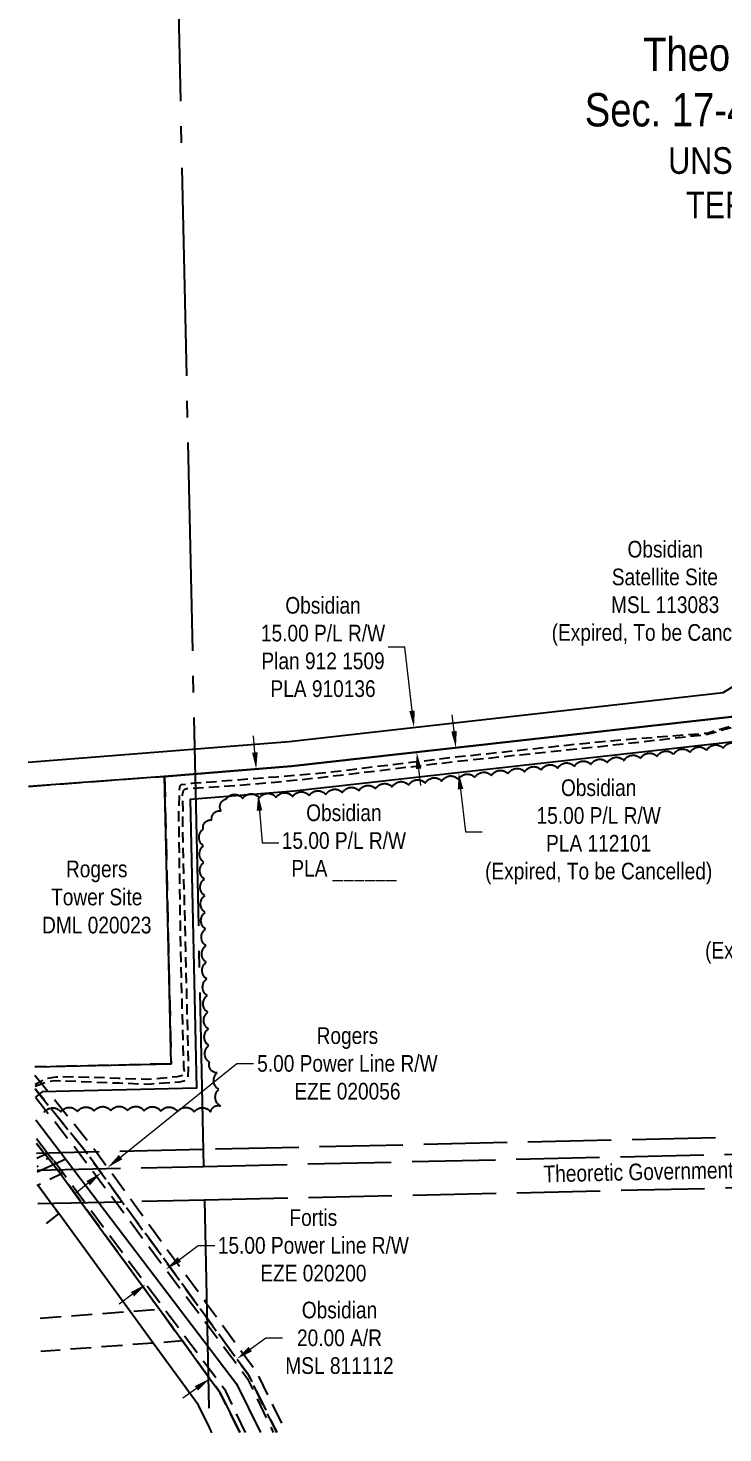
# Model space of a CAD drawing. Extents: x 603640 to 611240, y 5875768 to 5880939.
# Drawn here: x 605289 to 605706, y 5878504 to 5879346 of the extents above; entities that cross this region are included whole.
import ezdxf
from ezdxf.enums import TextEntityAlignment as Align

# ---------------------------------------------------------------- set-up
doc = ezdxf.new("R2010")
doc.units = 0
doc.header["$LTSCALE"] = 5
doc.header["$PDMODE"] = 34
doc.header["$PDSIZE"] = 0.03
for name, pattern in [('0', [1, 1, 0]), ('foc-ACCESSROAD', [3.75, 2.5, -1.25]), ('foc-FLOWLINE', [3.75, 2.5, -1.25]), ('foc-QUARTERLINE', [33, 25, -3, 2, -3]), ('foc-UNSURVEYED', [12.5, 10, -2.5]), ('UG_PIPE', [1.875, 1.25, -0.625])]:
    doc.linetypes.add(name, pattern=pattern)
doc.layers.get('Defpoints').update_dxf_attribs({"color": 9})
for name, color, linetype in [('AS-PIPE-UG', 44, 'UG_PIPE'), ('AS-POWER', 104, 'foc-POWER'), ('C-RW', 13, 'Continuous'), ('C-SYMBOL', 7, 'Continuous'), ('C-WS', 13, 'foc-ACCESSROAD'), ('F-AR', 190, 'foc-ACCESSROAD'), ('F-EZE', 190, 'foc-FLOWLINE'), ('F-WS', 190, 'foc-ACCESSROAD'), ('L-QSEC', 8, 'foc-QUARTERLINE'), ('L-ROAD-T', 7, 'Continuous'), ('L-SECQ', 8, 'foc-QUARTERLINE'), ('L-UNS-T', 3, 'Continuous'), ('L-USEC', 7, 'foc-UNSURVEYED'), ('T-BUSH', 110, '0')]:
    doc.layers.add(name, color=color, linetype=linetype)
for name, color, linetype, lineweight in [('C-AR-T', 13, 'Continuous', 9), ('C-RW-T', 13, 'Continuous', 9), ('C-WS-T', 13, 'Continuous', 9), ('F-EZE-T', 190, 'Continuous', 9), ('F-WS-T', 190, 'Continuous', 9)]:
    doc.layers.add(name, color=color, linetype=linetype, lineweight=lineweight)
doc.styles.add('175L', font='ARIALN.TTF', dxfattribs={"height": 20})
doc.styles.add('80CG', font='ARIALN.TTF', dxfattribs={"height": 10})
doc.styles.add('80L', font='ARIALN.TTF', dxfattribs={"height": 10})
doc.styles.add('foc-LtypeFont', font='ARIALN.TTF', dxfattribs={"height": 7.35})
doc.linetypes.add('foc-POWER', pattern='A,6,-1,["P",foc-LtypeFont,S=0.2,R=0,X=-0.625,Y=-0.75],-1.24,4', length=12.24)
doc.dimstyles.new('Compass 5 000', dxfattribs={"dimscale": 5, "dimtxt": 9, "dimasz": 2, "dimexe": 0.2, "dimexo": 0.0625, "dimgap": 0.5, "dimtad": 0, "dimtih": 1, "dimtoh": 1, "dimzin": 0, "dimdsep": 46, "dimtxsty": '80CG', "dimcen": 0.1, "dimse1": 1, "dimse2": 1, "dimclrd": 256, "dimclrt": 256, "dimaunit": 1, "dimadec": 4, "dimazin": 0, "dimtfac": 0.06, "dimtofl": 0, "dimtmove": 0, "dimatfit": 1, "dimfxl": 0.2, "dimtolj": 1, "dimtzin": 0, "dimlwd": -1, "dimarcsym": 0})

# ---------------------------------------------------------------- blocks, each defined once
blk = doc.blocks.new('*D441')
at = {"layer": 'Defpoints', "color": 0, "transparency": 16777216}
for p in [(605309.86, 5878688.02), (605313.76, 5878691.16), (605336.64, 5878662.77)]:
    blk.add_point(p, dxfattribs=at)
at = {"layer": 'F-EZE-T', "transparency": 16777216}
for p, q in [((605344.43, 5878669.05), (605414.07, 5878725.19)), ((605414.07, 5878725.19), (605424.07, 5878725.19)), ((605324.96, 5878653.36), (605317.17, 5878647.08))]:
    blk.add_line(p, q, dxfattribs=at)
for points in [[(605343.38, 5878670.35), (605345.47, 5878667.75), (605336.64, 5878662.77)], [(605323.91, 5878654.66), (605326, 5878652.06), (605332.74, 5878659.63)]]:
    blk.add_solid(points, dxfattribs=at)
at = {"layer": 'F-EZE-T', "transparency": 16777216, "insert": (605480.42, 5878725.19), "char_height": 10, "attachment_point": 5, "style": '80CG'}
blk.add_mtext('\\A1;Rogers\\P5.00 Power Line R/W\\PEZE 020056', dxfattribs=at)
blk = doc.blocks.new('*D458')
at = {"layer": 'C-RW-T', "transparency": 16777216}
for p, q in [((605544.35, 5878924.53), (605543.23, 5878934.47)), ((605548.28, 5878889.75), (605551.16, 5878864.16)), ((605551.16, 5878864.16), (605561.16, 5878864.16))]:
    blk.add_line(p, q, dxfattribs=at)
for points in [[(605546.01, 5878924.72), (605542.7, 5878924.35), (605545.47, 5878914.6)], [(605549.93, 5878889.94), (605546.62, 5878889.57), (605547.16, 5878899.69)]]:
    blk.add_solid(points, dxfattribs=at)
at = {"layer": 'Defpoints', "color": 0, "transparency": 16777216}
for p in [(605609.9, 5878921.87), (605611.58, 5878906.96), (605547.16, 5878899.69)]:
    blk.add_point(p, dxfattribs=at)
at = {"layer": 'C-RW-T', "transparency": 16777216, "insert": (605631.1, 5878864.16), "char_height": 10, "attachment_point": 5, "style": '80CG'}
blk.add_mtext('\\A1;Obsidian\\P15.00 P/L R/W\\PPLA 112101\\P(Expired, To be Cancelled)', dxfattribs=at)
blk = doc.blocks.new('*D459')
at = {"layer": 'C-RW-T', "transparency": 16777216}
for p, q in [((605514.89, 5878975.04), (605504.89, 5878975.04)), ((605519.21, 5878936.8), (605514.89, 5878975.04)), ((605523.13, 5878902.03), (605524.25, 5878892.09))]:
    blk.add_line(p, q, dxfattribs=at)
for points in [[(605520.86, 5878936.99), (605517.55, 5878936.62), (605520.33, 5878926.87)], [(605524.79, 5878902.22), (605521.47, 5878901.84), (605522.01, 5878911.97)]]:
    blk.add_solid(points, dxfattribs=at)
at = {"layer": 'Defpoints', "color": 0, "transparency": 16777216}
for p in [(605540.18, 5878929.11), (605520.33, 5878926.87), (605541.86, 5878914.21)]:
    blk.add_point(p, dxfattribs=at)
at = {"layer": 'C-RW-T', "transparency": 16777216, "insert": (605465.81, 5878975.04), "char_height": 10, "attachment_point": 5, "style": '80CG'}
blk.add_mtext('\\A1;Obsidian\\P15.00 P/L R/W\\PPlan 912 1509\\PPLA 910136', dxfattribs=at)
blk = doc.blocks.new('*D460')
at = {"layer": 'C-RW-T', "transparency": 16777216}
for p, q in [((605877.15, 5878854.5), (605883.85, 5878861.92)), ((605850.38, 5878824.82), (605842.99, 5878816.64)), ((605842.99, 5878816.64), (605832.99, 5878816.64))]:
    blk.add_line(p, q, dxfattribs=at)
for points in [[(605875.92, 5878855.61), (605878.39, 5878853.38), (605870.45, 5878847.07)], [(605849.14, 5878825.94), (605851.61, 5878823.71), (605857.08, 5878832.25)]]:
    blk.add_solid(points, dxfattribs=at)
at = {"layer": 'Defpoints', "color": 0, "transparency": 16777216}
for p in [(605857.08, 5878832.25), (605894.32, 5878825.53), (605880.94, 5878810.71)]:
    blk.add_point(p, dxfattribs=at)
at = {"layer": 'C-RW-T', "transparency": 16777216, "insert": (605763.05, 5878816.64), "char_height": 10, "attachment_point": 5, "style": '80CG'}
blk.add_mtext('\\A1;Obsidian\\P20.00 P/L R/W\\PPLA 131625\\P({\\A0;Expired, To be Cancelled})', dxfattribs=at)
blk = doc.blocks.new('*D465')
at = {"layer": 'C-AR-T', "transparency": 16777216}
for p, q in [((605422.19, 5878553.82), (605431.42, 5878560.55)), ((605431.42, 5878560.55), (605441.42, 5878560.55)), ((605389.84, 5878530.26), (605381.76, 5878524.37))]:
    blk.add_line(p, q, dxfattribs=at)
for points in [[(605421.2, 5878555.16), (605423.17, 5878552.47), (605414.1, 5878547.93)], [(605388.86, 5878531.61), (605390.83, 5878528.91), (605397.93, 5878536.15)]]:
    blk.add_solid(points, dxfattribs=at)
at = {"layer": 'Defpoints', "color": 0, "transparency": 16777216}
for p in [(605401.48, 5878565.26), (605385.3, 5878553.48), (605414.1, 5878547.93)]:
    blk.add_point(p, dxfattribs=at)
at = {"layer": 'C-AR-T', "transparency": 16777216, "insert": (605475.68, 5878560.55), "char_height": 10, "attachment_point": 5, "style": '80CG'}
blk.add_mtext('\\A1;Obsidian\\P20.00 A/R\\PMSL 811112', dxfattribs=at)
blk = doc.blocks.new('*D466')
at = {"layer": 'Defpoints', "color": 0, "transparency": 16777216}
for p in [(605371.63, 5878601.68), (605376.47, 5878595.19), (605364.44, 5878586.22)]:
    blk.add_point(p, dxfattribs=at)
at = {"layer": 'F-EZE-T', "transparency": 16777216}
for p, q in [((605379.65, 5878607.66), (605390.87, 5878616.02)), ((605390.87, 5878616.02), (605400.87, 5878616.02)), ((605351.58, 5878586.74), (605343.57, 5878580.76))]:
    blk.add_line(p, q, dxfattribs=at)
for points in [[(605378.65, 5878609), (605380.65, 5878606.32), (605371.63, 5878601.68)], [(605350.59, 5878588.07), (605352.58, 5878585.4), (605359.6, 5878592.71)]]:
    blk.add_solid(points, dxfattribs=at)
at = {"layer": 'F-EZE-T', "transparency": 16777216, "insert": (605460.01, 5878616.02), "char_height": 10, "attachment_point": 5, "style": '80CG'}
blk.add_mtext('\\A1;Fortis\\P15.00 Power Line R/W\\PEZE 020200', dxfattribs=at)
blk = doc.blocks.new('*D519')
at = {"layer": 'C-RW-T', "transparency": 16777216}
for p, q in [((605424.95, 5878911.81), (605424.16, 5878921.78)), ((605427.71, 5878876.93), (605429.25, 5878857.54)), ((605429.25, 5878857.54), (605439.25, 5878857.54))]:
    blk.add_line(p, q, dxfattribs=at)
for points in [[(605426.61, 5878911.94), (605423.29, 5878911.68), (605425.74, 5878901.84)], [(605429.37, 5878877.06), (605426.05, 5878876.79), (605426.92, 5878886.89)]]:
    blk.add_solid(points, dxfattribs=at)
at = {"layer": 'Defpoints', "color": 0, "transparency": 16777216}
for p in [(605423.79, 5878901.69), (605424.97, 5878886.74), (605426.92, 5878886.89)]:
    blk.add_point(p, dxfattribs=at)
at = {"layer": 'C-RW-T', "transparency": 16777216, "insert": (605478.33, 5878857.54), "char_height": 10, "attachment_point": 5, "style": '80CG'}
blk.add_mtext('\\A1;Obsidian\\P15.00 P/L R/W\\PPLA ______', dxfattribs=at)

msp = doc.modelspace()

# ---------------------------------------------------------------- linework, layer by layer
at = {"layer": 'AS-PIPE-UG', "flags": 128}
for points in [[(605718.376, 5878929.732), (605696.087, 5878923.277), (605633.162, 5878918.277), (605543.349, 5878908.725), (605469.478, 5878899.804), (605450.776, 5878898.128), (605437.892, 5878897.085), (605413.477, 5878895.142), (605387.148, 5878893.117), (605380.791, 5878892.364), (605379.644, 5878891.284), (605379.137, 5878876.841), (605379.293, 5878865.467), (605380.289, 5878792.293), (605382.172, 5878723.404), (605382.671, 5878719.854), (605382.089, 5878718.013), (605378.272, 5878717.185), (605360.833, 5878715.596), (605343.448, 5878716.234), (605328.179, 5878716.755), (605309.76, 5878717.107), (605305.789, 5878716.96), (605299.638, 5878716.13), (605293.171, 5878712.544)], [(605293.19, 5878711.678), (605299.527, 5878714.071), (605304.834, 5878715.035), (605310.021, 5878714.779), (605329.009, 5878714.12), (605343.51, 5878713.493), (605361.284, 5878712.873), (605379.958, 5878714.192), (605383.905, 5878715.278), (605384.927, 5878716.373), (605385.21, 5878722.447), (605381.701, 5878865.132), (605381.874, 5878876.658), (605381.517, 5878886.529), (605382.216, 5878888.924), (605383.009, 5878889.855), (605384.113, 5878890.268), (605387.538, 5878890.421), (605413.51, 5878892.072), (605439.075, 5878894.222), (605450.974, 5878895.403), (605468.804, 5878897.368), (605543.566, 5878906.243), (605633.683, 5878915.624), (605696.372, 5878922.699), (605718.634, 5878929.225)]]:
    msp.add_lwpolyline(points, dxfattribs=at)
at = {"layer": 'AS-POWER', "flags": 128}
for points in [[(605293.635, 5878691.315), (605413.954, 5878533.078), (605428.28, 5878503.786)], [(605311.585, 5878667.707), (605294.321, 5878659.9)]]:
    msp.add_lwpolyline(points, dxfattribs=at)
at = {"layer": 'C-RW'}
for points in [[(605288.947, 5878906.043), (605445.55, 5878918.452), (605705.818, 5878947.735), (605824.664, 5879019.879), (605944.309, 5879152.198), (606045.331, 5879263.906), (606056.557, 5879253.965), (605955.843, 5879142.59), (605833.547, 5879007.738), (605710.776, 5878933.204), (605446.98, 5878903.524), (605370.808, 5878897.489), (605289.266, 5878891.46)], [(605292.94, 5878723.124), (605374.687, 5878724.981), (605370.808, 5878897.489), (605446.98, 5878903.524), (605710.776, 5878933.204), (605833.547, 5879007.738), (605857.073, 5879033.68), (605878.35, 5879014.488), (605967.639, 5878933.948), (605955.38, 5878918.083), (605854.955, 5879008.667), (605844.87, 5878997.515), (605831.785, 5878989.128), (605715.734, 5878918.674), (605448.411, 5878888.597), (605386.116, 5878883.661), (605390.014, 5878710.332), (605297.285, 5878708.225), (605293.336, 5878705.012)], [(605292.94, 5878723.124), (605374.687, 5878724.981), (605370.808, 5878897.489), (605446.98, 5878903.524), (605710.776, 5878933.204), (605833.547, 5879007.738), (605896.763, 5878950.665)], [(605896.763, 5878950.665), (605886.715, 5878939.536), (605845.928, 5878976.359), (605831.785, 5878989.128), (605715.734, 5878918.674), (605448.411, 5878888.597), (605386.116, 5878883.661), (605390.014, 5878710.332), (605297.285, 5878708.225), (605293.336, 5878705.012)], [(605293.944, 5878677.137), (605298.609, 5878671.341), (605299.081, 5878670.757), (605300.887, 5878668.524), (605307.379, 5878660.463), (605308.659, 5878658.705), (605321.054, 5878641.686), (605367.65, 5878577.716), (605381.491, 5878558.713), (605396.975, 5878537.455), (605403.933, 5878527.902), (605415.857, 5878503.688)], [(605399.209, 5878503.557), (605397.646, 5878506.73), (605391.053, 5878520.119), (605363.898, 5878557.4), (605350.062, 5878576.396), (605307.297, 5878635.108), (605302.809, 5878641.267), (605295.475, 5878651.339), (605294.828, 5878652.14), (605294.481, 5878652.571)]]:
    msp.add_lwpolyline(points, dxfattribs=at)
at = {"layer": 'C-WS', "flags": 128}
for points in [[(605293.229, 5878709.906), (605294.56, 5878708.254), (605323.265, 5878672.64), (605323.793, 5878671.919), (605345.405, 5878642.245), (605396.21, 5878572.493), (605421.123, 5878538.29), (605438.077, 5878503.863)], [(605293.944, 5878677.137), (605298.609, 5878671.341), (605299.081, 5878670.757), (605300.887, 5878668.524), (605294.249, 5878663.183)], [(605415.857, 5878503.688), (605403.933, 5878527.902), (605396.975, 5878537.455), (605381.491, 5878558.713), (605367.65, 5878577.716), (605321.054, 5878641.686), (605308.659, 5878658.705), (605307.379, 5878660.463), (605300.887, 5878668.524), (605299.081, 5878670.757), (605298.609, 5878671.341), (605293.944, 5878677.137)], [(605294.481, 5878652.571), (605294.828, 5878652.14), (605295.475, 5878651.339), (605302.809, 5878641.267), (605307.297, 5878635.108), (605295.067, 5878625.708)]]:
    msp.add_lwpolyline(points, dxfattribs=at)
at = {"layer": 'F-AR', "flags": 128}
msp.add_lwpolyline([(605296.232, 5878572.355), (605350.062, 5878576.396), (605367.65, 5878577.716), (605381.491, 5878558.713), (605363.898, 5878557.4), (605296.668, 5878552.385)], dxfattribs=at)
at = {"layer": 'F-EZE', "flags": 128}
for points in [[(605293.05, 5878718.1), (605299.825, 5878709.695), (605327.237, 5878675.685), (605329.879, 5878672.059), (605351.491, 5878642.385), (605396.019, 5878581.25), (605425.421, 5878540.888), (605443.633, 5878503.907)], [(605438.077, 5878503.863), (605421.123, 5878538.29), (605396.21, 5878572.493), (605345.405, 5878642.245), (605323.793, 5878671.919), (605323.265, 5878672.64), (605294.56, 5878708.254), (605293.229, 5878709.906)], [(605293.335, 5878705.068), (605318.146, 5878673.435), (605319.351, 5878671.817), (605341.464, 5878642.154), (605396.295, 5878568.601), (605420.327, 5878536.365), (605435.98, 5878503.846)], [(605419.386, 5878503.716), (605407.43, 5878528.555), (605396.86, 5878542.733), (605323.06, 5878641.732), (605309.944, 5878659.319), (605306.276, 5878664.239), (605300.564, 5878671.385), (605293.883, 5878679.952)], [(605294.135, 5878668.409), (605299.081, 5878670.757), (605300.564, 5878671.387), (605306.303, 5878664.201), (605309.943, 5878659.316), (605308.659, 5878658.705), (605294.828, 5878652.14), (605294.493, 5878651.981)]]:
    msp.add_lwpolyline(points, dxfattribs=at)
at = {"layer": 'F-WS'}
msp.add_lwpolyline([(605289.266, 5878891.46), (605370.808, 5878897.489), (605374.687, 5878724.981), (605292.94, 5878723.124)], dxfattribs=at)
at = {"layer": 'L-QSEC', "flags": 128}
msp.add_lwpolyline([(605394.663, 5878643.377), (605397.716, 5878503.545)], dxfattribs=at)
at = {"layer": 'L-SECQ', "flags": 128}
msp.add_lwpolyline([(605377.543, 5879427.637), (605394.225, 5878663.483)], dxfattribs=at)
at = {"layer": 'L-USEC', "flags": 128}
for points in [[(606201.031, 5878692.017), (605394.005, 5878673.535)], [(605394.225, 5878663.483), (606201.234, 5878681.965)], [(605394.005, 5878673.535), (605294.073, 5878671.246)], [(605294.292, 5878661.195), (605394.225, 5878663.483)], [(605394.663, 5878643.379), (606201.694, 5878661.862)], [(605294.731, 5878641.091), (605394.663, 5878643.379)]]:
    msp.add_lwpolyline(points, dxfattribs=at)
at = {"layer": 'T-BUSH', "flags": 128}
msp.add_lwpolyline([(605298.579, 5878695.87, -0.5205671), (605308.572, 5878696.118, -0.5205671), (605318.565, 5878696.365, -0.5205671), (605328.558, 5878696.613, -0.5205671), (605338.55, 5878696.86, -0.5205671), (605348.543, 5878696.937, -0.5205671), (605358.537, 5878696.741, -0.5205671), (605368.531, 5878696.546, -0.5205671), (605378.525, 5878696.35, -0.5205671), (605388.519, 5878696.154, -0.5205671), (605398.513, 5878695.958, -0.5205671), (605404.302, 5878699.657, -0.5205671), (605403.34, 5878709.606, -0.5205671), (605402.379, 5878719.556, -0.5205671), (605397.717, 5878725.957, -0.5205671), (605397.385, 5878735.947, -0.5205671), (605397.054, 5878745.938, -0.5205671), (605396.722, 5878755.928, -0.5205671), (605396.391, 5878765.918, -0.5205671), (605396.059, 5878775.909, -0.5205671), (605395.808, 5878785.901, -0.5205671), (605395.574, 5878795.894, -0.5205671), (605395.341, 5878805.887, -0.5205671), (605395.107, 5878815.88, -0.5205671), (605394.874, 5878825.873, -0.5205671), (605394.641, 5878835.867, -0.5205671), (605394.407, 5878845.86, -0.5205671), (605394.174, 5878855.853, -0.5205671), (605393.94, 5878865.846, -0.5205671), (605399.073, 5878871.297, -0.5205671), (605404.72, 5878876.794, -0.5205671), (605407.647, 5878883.898, -0.5205671), (605417.637, 5878884.221, -0.5205671), (605427.628, 5878884.544, -0.5205671), (605437.618, 5878884.867, -0.5205671), (605447.604, 5878885.302, -0.5205671), (605457.581, 5878885.907, -0.5205671), (605467.554, 5878886.564, -0.5205671), (605477.485, 5878887.705, -0.5205671), (605487.415, 5878888.846, -0.5205671), (605497.346, 5878889.987, -0.5205671), (605507.276, 5878891.128, -0.5205671), (605517.207, 5878892.269, -0.5205671), (605527.137, 5878893.41, -0.5205671), (605537.068, 5878894.551, -0.5205671), (605546.998, 5878895.69, -0.5205671), (605556.932, 5878896.802, -0.5205671), (605566.866, 5878897.915, -0.5205671), (605576.8, 5878899.027, -0.5205671), (605586.733, 5878900.14, -0.5205671), (605596.667, 5878901.252, -0.5205671), (605606.601, 5878902.364, -0.5205671), (605616.534, 5878903.477, -0.5205671), (605626.468, 5878904.589, -0.5205671), (605636.401, 5878905.711, -0.5205671), (605646.32, 5878906.948, -0.5205671), (605656.239, 5878908.184, -0.5205671), (605666.158, 5878909.421, -0.5205671), (605676.077, 5878910.657, -0.5205671), (605685.996, 5878911.894, -0.5205671), (605695.915, 5878913.13, -0.5205671), (605705.834, 5878914.366, -0.5205671), (605715.753, 5878915.603, -0.5205671), (605724.461, 5878920.318, -0.5205671), (605733.003, 5878925.51, -0.5205671), (605741.545, 5878930.701, -0.5205671), (605750.087, 5878935.893, -0.5205671), (605758.628, 5878941.085, -0.5205671), (605767.17, 5878946.276, -0.5205671), (605775.712, 5878951.468, -0.5205671), (605784.254, 5878956.659, -0.5205671), (605792.796, 5878961.851, -0.5205671), (605801.672, 5878966.353, -0.5205671), (605811.042, 5878969.835, -0.5205671), (605820.412, 5878973.316, -0.5205671), (605826.571, 5878966.021, -0.5205671), (605832.183, 5878957.785, -0.5205671), (605836.453, 5878948.748, -0.5205671), (605840.723, 5878939.71, -0.5205671), (605845.951, 5878931.21, -0.5205671), (605840.355, 5878923.433, -0.5205671), (605833.8, 5878915.89, -0.5205671), (605827.1, 5878908.472, -0.5205671), (605820.401, 5878901.054, -0.5205671), (605813.353, 5878893.969, -0.5205671), (605806.222, 5878886.965, -0.5205671), (605803.391, 5878877.738, -0.5205671), (605807.96, 5878870.205, -0.5205671), (605815.657, 5878863.828, -0.5205671), (605823.326, 5878857.416, -0.5205671), (605830.994, 5878851.004, -0.5205671), (605838.662, 5878844.592, -0.5205671), (605846.007, 5878837.821, -0.5205671), (605853.177, 5878830.856, -0.5205671), (605860.346, 5878823.891, -0.5205671), (605867.516, 5878816.926, -0.5205671), (605874.866, 5878810.162, -0.5205671), (605882.572, 5878803.795, -0.5205671), (605890.278, 5878797.429, -0.5205671), (605897.984, 5878791.062, -0.5205671), (605905.69, 5878784.696, -0.5205671), (605911.512, 5878776.612, -0.5205671), (605917.286, 5878768.464, -0.5205671), (605923.84, 5878760.916, -0.5205671), (605930.264, 5878753.271, -0.5205671), (605935.737, 5878744.906, -0.5205671), (605941.49, 5878746.501, -0.5205671), (605947.424, 5878754.544, -0.5205671), (605948.629, 5878749.322, -0.5205671), (605941.135, 5878740.549, -0.5205671)], format="xyb", dxfattribs=at)

# ---------------------------------------------------------------- texts
at = {"layer": 'C-SYMBOL', "color": 3, "insert": (605731.594, 5879340.783), "char_height": 19.99168, "width": 215.8946, "attachment_point": 2, "style": '175L'}
msp.add_mtext('Theor. S.E.1/4\\PSec. 17-47-10-W.5M.', dxfattribs=at)
at = {"layer": 'F-WS-T', "insert": (605330.11, 5878846.942), "char_height": 9.9958, "width": 72.59366, "attachment_point": 2, "line_spacing_factor": 1.010437, "style": '80CG'}
msp.add_mtext('Rogers\\PTower Site\\PDML 020023', dxfattribs=at)
at = {"layer": 'L-ROAD-T', "style": '80L'}
msp.add_text('Theoretic Government Road Allowance', height=9.99584, rotation=1.261172, dxfattribs=at).set_placement((605697.922, 5878661.098), align=Align.MIDDLE_CENTER)
at = {"layer": 'L-UNS-T', "color": 3, "insert": (605736.405, 5879253.551), "char_height": 15.99334, "attachment_point": 5, "style": '80L'}
msp.add_mtext_dynamic_manual_height_columns('UNSURVEYED TERRITORY', width=126.36116, gutter_width=47.48, heights=[0], dxfattribs=at)

# ---------------------------------------------------------------- dimensions: what is measured, and where the dimension line sits
at = {"layer": 'C-AR-T', "color": 1}
dim = msp.add_linear_dim(base=(605414.102, 5878547.929), p1=(605385.302, 5878553.482), p2=(605401.477, 5878565.263), angle=36.068876, text='Obsidian\\P20.00 A/R\\PMSL 811112', dimstyle='Compass 5 000', dxfattribs=at)
dim.commit()
dim.dimension.update_dxf_attribs({"geometry": '*D465', "text_midpoint": (605475.677, 5878560.546), "dimtype": 161})
at = {"layer": 'C-RW-T'}
for base, p1, p2, angle, text, picture, middle in [((605520.327, 5878926.865), (605541.862, 5878914.206), (605540.181, 5878929.106), 96.438507, 'Obsidian\\P15.00 P/L R/W\\PPlan 912 1509\\PPLA 910136', '*D459', (605465.805, 5878975.036)), ((605547.155, 5878899.69), (605609.896, 5878921.866), (605611.578, 5878906.96), 276.438522, 'Obsidian\\P15.00 P/L R/W\\PPLA 112101\\P(Expired, To be Cancelled)', '*D458', (605631.103, 5878864.159)), ((605426.922, 5878886.894), (605423.789, 5878901.687), (605424.973, 5878886.74), 274.530417, 'Obsidian\\P15.00 P/L R/W\\PPLA ______', '*D519', (605478.334, 5878857.543)), ((605857.077, 5878832.248), (605894.321, 5878825.533), (605880.944, 5878810.709), 227.935512, 'Obsidian\\P20.00 P/L R/W\\PPLA 131625\\P({\\A0;Expired, To be Cancelled})', '*D460', (605763.049, 5878816.636))]:
    dim = msp.add_linear_dim(base=base, p1=p1, p2=p2, angle=angle, text=text, dimstyle='Compass 5 000', dxfattribs=at)
    dim.commit()
    dim.dimension.update_dxf_attribs({"geometry": picture, "text_midpoint": middle, "dimtype": 161})
at = {"layer": 'F-EZE-T'}
dim = msp.add_linear_dim(base=(605336.64, 5878662.775), p1=(605309.864, 5878688.022), p2=(605313.759, 5878691.162), angle=38.869527, text='Rogers\\P5.00 Power Line R/W\\PEZE 020056', dimstyle='Compass 5 000', dxfattribs=at)
dim.commit()
dim.dimension.update_dxf_attribs({"geometry": '*D441', "text_midpoint": (605480.415, 5878725.189), "dimtype": 161})
at = {"layer": 'F-EZE-T', "color": 1}
dim = msp.add_linear_dim(base=(605371.633, 5878601.683), p1=(605364.44, 5878586.223), p2=(605376.472, 5878595.193), angle=36.703368, text='Fortis\\P15.00 Power Line R/W\\PEZE 020200', dimstyle='Compass 5 000', dxfattribs=at)
dim.commit()
dim.dimension.update_dxf_attribs({"geometry": '*D466', "text_midpoint": (605460.012, 5878616.024), "dimtype": 161})

# ---------------------------------------------------------------- next in the draw order: texts
at = {"layer": 'C-WS-T', "insert": (605602.495, 5879038.787), "char_height": 9.99159, "attachment_point": 1, "style": '80L', "bg_fill": 2}
msp.add_mtext_dynamic_manual_height_columns('\\pi45.906;Obsidian\\P\\pi36.497;Satellite Site\\P\\pi36.047;MSL 113083\\P\\pi0.42251;(Expired, To be Cancelled)', width=135.60876, gutter_width=50, heights=[0], dxfattribs=at)

doc.saveas('drawing.dxf')
